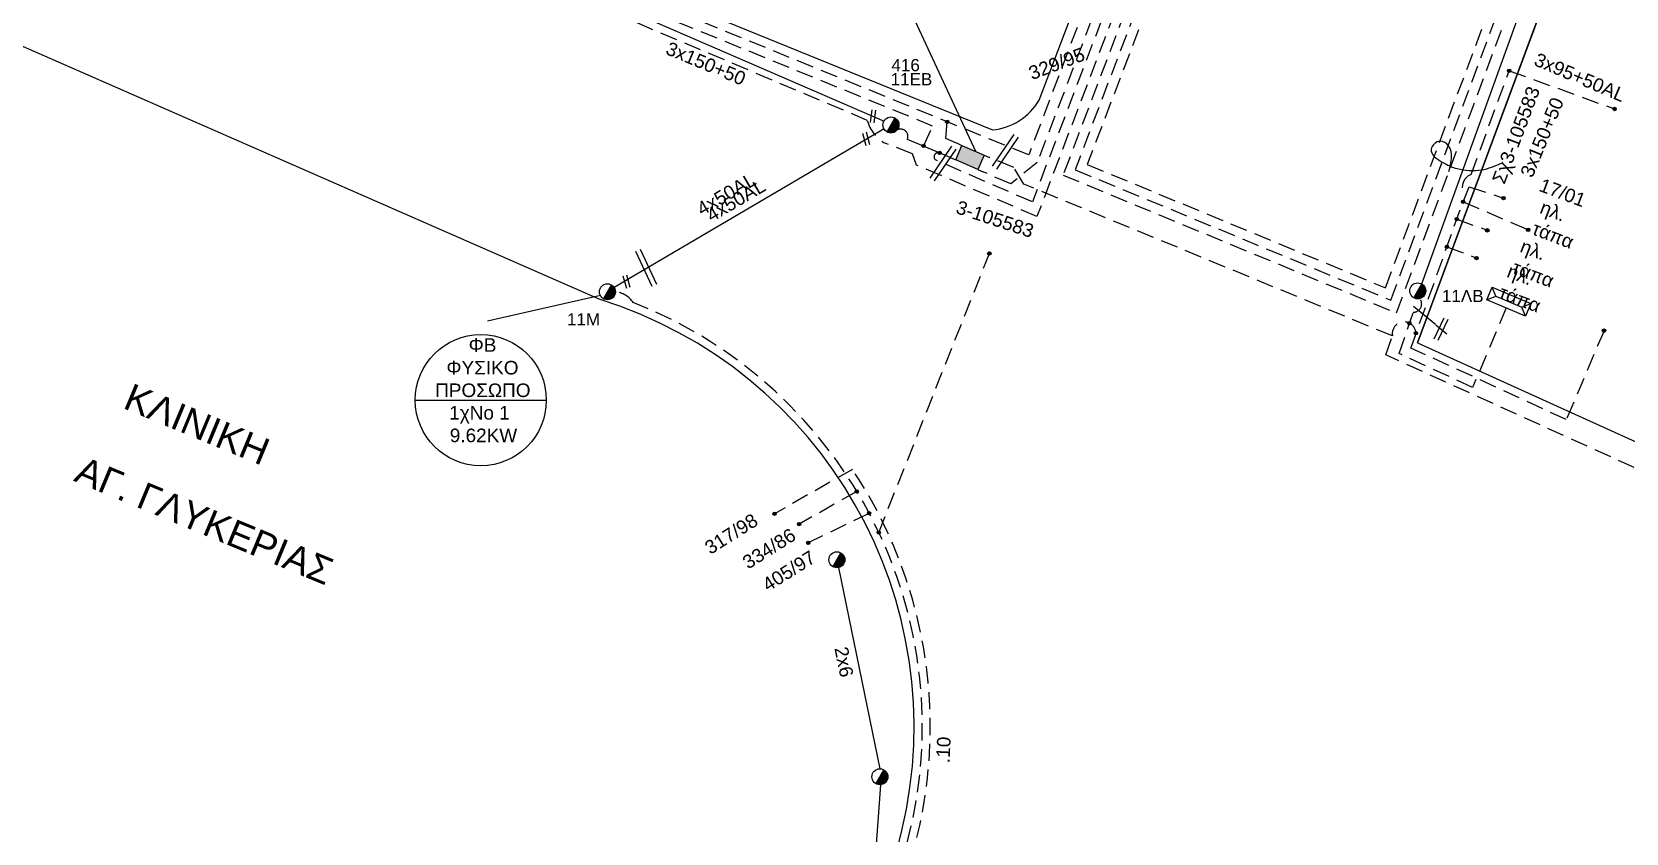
# Model space of a CAD drawing. Header units: millimetres. Extents: x -2590 to -1162, y 240 to 778.
# Drawn here: x -1652.4 to -1534.9, y 612.6 to 671.7 of the extents above; entities that cross this region are included whole.
import ezdxf
from ezdxf.enums import TextEntityAlignment as Align

# ---------------------------------------------------------------- set-up
doc = ezdxf.new("R2010")
doc.units = ezdxf.units.MM
doc.linetypes.add('DASHED', pattern=[19.05, 12.7, -6.35])
for name, color, linetype in [('2x6', 7, 'SYN_LINE'), ('3x150+50', 7, 'Continuous'), ('3x95+50AL', 7, 'Continuous'), ('4x50+16', 7, 'Continuous'), ('4x6', 7, 'SYN_LINE'), ('Link Box 4 Διευθύνσεων', 7, 'Continuous'), ('Pillar', 7, 'Continuous'), ('TEXT ΚΑΛΩΔΙΩΝ', 7, 'Continuous'), ('Άγνωστα', 7, 'Continuous'), ('ΑΓΝΩΣΤΟ ΥΠΟΓΕΙΟ ΚΑΛΩΔΙΟ', 7, 'DASHED'), ('Γυμνά εναέρια ΧΤ (3Φ) 4x50AL', 7, 'Continuous'), ('Επιγραφές - Σχήματα', 7, 'Continuous'), ('Καλώδια ΧΤ   3x150AL+50CU', 7, 'DASHED'), ('Μηχανική τομή', 7, 'Continuous'), ('Στύλος ΦΜ', 7, 'Continuous'), ('Στύλος ΦΜ @ 1', 7, 'Continuous'), ('Συνδέσεις', 7, 'Continuous'), ('Τομή', 7, 'Continuous'), ('ΥΠΟΒΑΘΡΟ ΔΕΗ', 7, 'Continuous'), ('Υποσταθμός πόλεως', 7, 'Continuous'), ('Υπόβαθρο ΔΕΗ', 7, 'Continuous'), ('Υπόγεια Καλώδια Δικτύου ΧΤ   .10', 7, 'DASHED')]:
    doc.layers.add(name, color=color, linetype=linetype)
doc.styles.add('arial', font='ARIAL.TTF')
doc.styles.get("Standard").update_dxf_attribs({"font": 'ARIAL.TTF'})
doc.linetypes.add('SYN_LINE', pattern='A,0.5,-0.0001,["/\\/\\/\\/",Standard,S=0.1,R=0,X=0,Y=-0.05],-0.25', length=0.7501)

# ---------------------------------------------------------------- blocks, each defined once
blk = doc.blocks.new('ΥΠΑΡΧΩΝ ΤΣΙΜΕΝΤΕΝΙΟΣ ΣΤΥΛΟΣ')
at = {"layer": 'Στύλος ΦΜ'}
blk.add_hatch(color=256, dxfattribs=at).paths.add_polyline_path([(-1.29, -2.28, 0.574793), (2.62, 0, 0.268822), (1.3, 2.27)])
blk.add_line((-1.29, -2.28), (1.3, 2.27), dxfattribs=at)
blk.add_circle((0, 0), 2.62, dxfattribs=at)
at = {"layer": 'Στύλος ΦΜ', "flags": 4}
for tag, p in [('ΑΡΙΘΜΟΣ', (-4.68, 8.05)), ('ΤΥΠΟΣ', (-4.91, 3.03))]:
    blk.add_attdef(tag, p, '', height=4, dxfattribs=at)
blk = doc.blocks.new('LINK BOX 4 ΑΝΑΧΩΡΗΣΕΩΝ')
at = {"layer": 'Link Box 4 Διευθύνσεων', "ltscale": 40}
blk.add_hatch(color=256, dxfattribs=at).paths.add_polyline_path([(-3.54, 0), (-3.54, -4.67), (3.54, -4.67), (3.54, 0)])
for p, q in [((-3.54, 0), (-5.33, 0)), ((5.33, 0), (3.54, 0)), ((-3.54, -4.67), (-5.33, -4.67)), ((5.33, -4.67), (3.54, -4.67))]:
    blk.add_line(p, q, dxfattribs=at)
blk.add_lwpolyline([(-3.54, -4.67), (-3.54, 0), (3.54, 0), (3.54, -4.67)], close=True, dxfattribs=at)
blk = doc.blocks.new('_ΣΥΝΔΕΣΗ')
at = {"layer": 'Συνδέσεις', "linetype": 'SYN_LINE', "ltscale": 40}
blk.add_hatch(color=256, dxfattribs=at).paths.add_polyline_path([(0.5, -0.01, 1), (-0.5, -0.01, 1)])
at = {"layer": 'Συνδέσεις'}
blk.add_circle((0, -0.01), 0.5, dxfattribs=at)
blk = doc.blocks.new('ΤΟΜΗ')
at = {"layer": 'Τομή', "ltscale": 40}
for p, q in [((-0.03, -1.92), (-11.4, -1.92)), ((-0.03, -3.42), (-11.4, -3.42))]:
    blk.add_line(p, q, dxfattribs=at)
blk = doc.blocks.new('ΜΗΧΑΝΙΚΗ ΤΟΜΗ')
at = {"layer": 'Μηχανική τομή', "ltscale": 40}
for p, q in [((0, 0.76), (-3.79, 0.76)), ((0, -0.34), (-3.79, -0.34))]:
    blk.add_line(p, q, dxfattribs=at)
blk = doc.blocks.new('Pillar')
at = {"layer": 'Υποσταθμός πόλεως', "linetype": 'Continuous', "ltscale": 40}
blk.add_lwpolyline([(-8.57, 2.82), (8.57, 2.82), (8.57, -2.82), (-8.57, -2.82)], close=True, dxfattribs=at)
for points in [[(-5.75, 0), (-8.57, 2.82)], [(-8.57, -2.82), (-5.75, 0)], [(-5.75, 0), (5.75, 0)], [(5.75, 0), (8.57, 2.82)], [(8.57, -2.82), (5.75, 0)]]:
    blk.add_lwpolyline(points, dxfattribs=at)
at = {"layer": 'Pillar', "ltscale": 40}
blk.add_attdef('PILLAR', (-5.74, 3.71), '', height=2.52, dxfattribs=at)
blk = doc.blocks.new('τομή_')
at = {"layer": 'Επιγραφές - Σχήματα'}
for p, q in [((-1.29, -0.22), (0.13, 0.75)), ((-1.08, -0.46), (0.34, 0.51)), ((-0.66, 0.62), (-0.29, -0.37))]:
    blk.add_line(p, q, dxfattribs=at)

msp = doc.modelspace()

# ---------------------------------------------------------------- linework, layer by layer
at = {"lineweight": -3, "ltscale": 0.2}
msp.add_line((-1624.11, 644.54), (-1614.44, 644.54), dxfattribs=at)
msp.add_circle((-1619.28, 644.54), 4.83, dxfattribs=at)
at = {"layer": '2x6', "color": 5, "linetype": 'SYN_LINE', "lineweight": -3, "ltscale": 10}
for points in [[(-1610.47, 652.26), (-1618.79, 650.36)], [(-1592.91, 632.2), (-1589.88, 617.39)]]:
    msp.add_lwpolyline(points, dxfattribs=at)
at = {"layer": '3x150+50', "color": 1, "linetype": 'DASHED', "lineweight": -3, "ltscale": 0.1}
msp.add_lwpolyline([(-1570.03, 735.76), (-1572.2, 729.5), (-1554.31, 723.3), (-1571.58, 677.92), (-1571.21, 676.66), (-1578.29, 658.07), (-1587.18, 661.86), (-1587.46, 662.69), (-1589.48, 663.46, -0.201614), (-1590.8, 665.15), (-1632.27, 682.69), (-1632.27, 682.69), (-1631.64, 684.15), (-1637.24, 686.63)], format="xyb", dxfattribs=at)
at = {"layer": '3x150+50', "color": 85, "linetype": 'DASHED', "lineweight": -3, "ltscale": 0.1}
msp.add_lwpolyline([(-1546.72, 659.58, -0.506997), (-1546.29, 661.17), (-1543.49, 668.81)], format="xyb", dxfattribs=at)
at = {"layer": '3x95+50AL', "color": 85, "linetype": 'DASHED', "lineweight": -3, "ltscale": 0.1}
msp.add_lwpolyline([(-1543.49, 668.81), (-1535.72, 665.99)], dxfattribs=at)
at = {"layer": '4x50+16', "color": 2, "lineweight": -3, "ltscale": 0.1}
msp.add_lwpolyline([(-1549.93, 653.1), (-1540.7, 678.69), (-1527.28, 714.93)], dxfattribs=at)
at = {"layer": '4x6', "color": 5, "linetype": 'SYN_LINE', "lineweight": -3, "ltscale": 10}
msp.add_lwpolyline([(-1589.83, 616.21), (-1591.13, 598.32)], dxfattribs=at)
at = {"layer": 'ΑΓΝΩΣΤΟ ΥΠΟΓΕΙΟ ΚΑΛΩΔΙΟ', "color": 62, "lineweight": -3, "ltscale": 0.1}
for points in [[(-1570.4, 735.89), (-1572.8, 728.97), (-1555.23, 722.88), (-1572.55, 677.34), (-1572.18, 676.08), (-1578.63, 659.14), (-1585.78, 662.24, -0.883872), (-1585.43, 662.73)], [(-1586.65, 663.26), (-1587.85, 663.75, 0.888159), (-1588.76, 664.3, -2.74676)]]:
    msp.add_lwpolyline(points, format="xyb", dxfattribs=at)
at = {"layer": 'ΑΓΝΩΣΤΟ ΥΠΟΓΕΙΟ ΚΑΛΩΔΙΟ', "color": 2, "lineweight": -3, "ltscale": 0.1}
msp.add_lwpolyline([(-1569.61, 735.62), (-1571.55, 730.02), (-1553.4, 723.73), (-1570.81, 677.98), (-1570.44, 676.72), (-1576.37, 661.12), (-1551.8, 650.97), (-1541.96, 677.44, 0.652477), (-1540.44, 677.96)], format="xyb", dxfattribs=at)
at = {"layer": 'ΑΓΝΩΣΤΟ ΥΠΟΓΕΙΟ ΚΑΛΩΔΙΟ', "color": 30, "linetype": 'DASHED', "lineweight": -3, "ltscale": 0.1}
msp.add_lwpolyline([(-1569.19, 735.47), (-1570.9, 730.53), (-1552.49, 724.15), (-1570.04, 678.04), (-1569.67, 676.78), (-1575.48, 661.51), (-1552.21, 651.9), (-1542.32, 678.49, -0.408275), (-1539.27, 680.31), (-1529.23, 707.3), (-1527.8, 706.76)], format="xyb", dxfattribs=at)
at = {"layer": 'ΑΓΝΩΣΤΟ ΥΠΟΓΕΙΟ ΚΑΛΩΔΙΟ', "color": 5, "lineweight": -3, "ltscale": 0.1}
msp.add_lwpolyline([(-1568.75, 735.32), (-1570.24, 731.05), (-1551.58, 724.58), (-1569.14, 678.42), (-1568.77, 677.16), (-1574.58, 661.9), (-1552.61, 652.82), (-1542.62, 679.62, -0.298384), (-1540.32, 681.07), (-1529.9, 708.8), (-1527.39, 707.85)], format="xyb", dxfattribs=at)
at = {"layer": 'ΑΓΝΩΣΤΟ ΥΠΟΓΕΙΟ ΚΑΛΩΔΙΟ', "color": 151, "lineweight": -3, "ltscale": 0.1}
for points in [[(-1553.9, 728.34), (-1573.28, 677.39), (-1572.91, 676.14), (-1578.27, 662.05), (-1580.22, 660.47), (-1582.25, 661.35)], [(-1573.98, 675.55), (-1578.9, 662.6), (-1615.55, 677.53), (-1617.5, 678.83)], [(-1584.23, 663.48), (-1585.01, 663.81), (-1584.91, 665.05)]]:
    msp.add_lwpolyline(points, dxfattribs=at)
at = {"layer": 'ΑΓΝΩΣΤΟ ΥΠΟΓΕΙΟ ΚΑΛΩΔΙΟ', "color": 62, "lineweight": -3, "ltscale": 0.1}
for points in [[(-1585.43, 662.73), (-1586.65, 663.26), (-1585.98, 664.73), (-1617.97, 677.76)], [(-1584.69, 662.41), (-1585.43, 662.73)]]:
    msp.add_lwpolyline(points, dxfattribs=at)
at = {"layer": 'ΑΓΝΩΣΤΟ ΥΠΟΓΕΙΟ ΚΑΛΩΔΙΟ', "color": 85, "lineweight": -3, "ltscale": 0.1}
for points in [[(-1487.75, 639.37), (-1483.86, 637.92), (-1490.9, 619.89), (-1552.57, 647.87), (-1552.09, 649.27), (-1579.27, 660.46), (-1580, 661.68), (-1581.78, 662.42)], [(-1536.5, 649.65), (-1539.28, 643.11), (-1550.73, 648.38), (-1546.89, 659.16), (-1546.43, 660.26), (-1543.91, 659.42)], [(-1546.89, 659.16), (-1542.09, 657.09)], [(-1547.35, 657.88), (-1545.1, 657.05)], [(-1548.08, 655.83), (-1545.89, 655.01)]]:
    msp.add_lwpolyline(points, dxfattribs=at)
at = {"layer": 'ΑΓΝΩΣΤΟ ΥΠΟΓΕΙΟ ΚΑΛΩΔΙΟ', "color": 5, "linetype": 'DASHED', "lineweight": -3, "ltscale": 0.1}
for points in [[(-1589.95, 634.79), (-1581.8, 655.34)], [(-1591.57, 637.82), (-1595.82, 635.4)], [(-1590.66, 636.2), (-1595.15, 634.03)]]:
    msp.add_lwpolyline(points, dxfattribs=at)
at = {"layer": 'ΑΓΝΩΣΤΟ ΥΠΟΓΕΙΟ ΚΑΛΩΔΙΟ', "color": 85, "lineweight": -3, "ltscale": 0.1}
for points in [[(-1543.7, 651.33), (-1546.19, 645.47), (-1551.59, 647.97), (-1550.56, 651.02, 0.642724), (-1550.08, 652.02, 3.047404)], [(-1552.09, 649.27, -1.098952), (-1550.36, 649.43, 22.465556)]]:
    msp.add_lwpolyline(points, format="xyb", dxfattribs=at)
at = {"layer": 'Γυμνά εναέρια ΧΤ (3Φ) 4x50AL', "color": 62, "lineweight": -3}
for points in [[(-1627.38, 681.5), (-1589.56, 665.1)], [(-1589.56, 664.52), (-1609.45, 652.84)]]:
    msp.add_lwpolyline(points, dxfattribs=at)
at = {"layer": 'Καλώδια ΧΤ   3x150AL+50CU', "color": 5, "linetype": 'DASHED', "lineweight": -3, "ltscale": 0.1}
msp.add_lwpolyline([(-1587.85, 611.94, 0.380479), (-1608.04, 651.73, 0.20553), (-1609.36, 652.54)], format="xyb", dxfattribs=at)
at = {"layer": 'ΥΠΟΒΑΘΡΟ ΔΕΗ', "lineweight": -3}
msp.add_lwpolyline([(-1593.01, 732.1), (-1620.06, 680.12), (-1581.56, 664.44, 0.232735), (-1578.12, 666.63), (-1557.77, 720.12), (-1593.01, 732.1)], format="xyb", dxfattribs=at)
for points in [[(-1490.64, 621.75), (-1467.66, 683.42), (-1528.82, 706.4), (-1550.25, 648.77), (-1490.64, 621.75)], [(-1610.56, 651.97), (-1659.01, 673.19), (-1685.31, 622.07)], [(-1685.31, 622.07), (-1643.08, 603.6), (-1597.08, 583), (-1589.81, 606.45), (-1588.25, 612.84)]]:
    msp.add_lwpolyline(points, dxfattribs=at)
at = {"layer": 'ΥΠΟΒΑΘΡΟ ΔΕΗ', "lineweight": -3, "ltscale": 0.1}
for points in [[(-1550.25, 648.77), (-1540, 676.35)], [(-1548.91, 650.1), (-1550.53, 651.43)]]:
    msp.add_lwpolyline(points, dxfattribs=at)
at = {"layer": 'ΥΠΟΒΑΘΡΟ ΔΕΗ', "lineweight": -3}
msp.add_arc((-1620.31, 620.48), 32.96, 346.5835, 72.803, dxfattribs=at)
at = {"layer": 'ΥΠΟΒΑΘΡΟ ΔΕΗ', "lineweight": -3, "ltscale": 0.1}
msp.add_spline([(-1547.93, 661.38), (-1547.97, 663.28), (-1548.58, 663.62), (-1549.24, 663.03), (-1548.42, 662.07), (-1547.32, 661.6), (-1545.52, 661.5), (-1544.05, 662)], degree=3, dxfattribs=at)
at = {"layer": 'Υπόβαθρο ΔΕΗ', "lineweight": -3}
msp.add_lwpolyline([(-1582.79, 662.86), (-1589.33, 676.94)], dxfattribs=at)
at = {"layer": 'Υπόγεια Καλώδια Δικτύου ΧΤ   .10', "color": 173, "linetype": 'DASHED', "lineweight": -3, "ltscale": 0.1}
msp.add_lwpolyline([(-1591.89, 639.44), (-1597.63, 636.17)], dxfattribs=at)
msp.add_arc((-1620.31, 620.48), 34.16, 346.1895, 33.6963, dxfattribs=at)

# ---------------------------------------------------------------- block references
at = {"layer": 'Link Box 4 Διευθύνσεων', "lineweight": -3, "xscale": 0.2499999999999998, "yscale": 0.2499999999999998, "zscale": 0.2499999999999998, "rotation": 156.4964383735716}
msp.add_blockref('LINK BOX 4 ΑΝΑΧΩΡΗΣΕΩΝ', (-1583.47, 661.88), dxfattribs=at)
at = {"layer": 'Pillar', "linetype": 'Continuous', "lineweight": -3, "xscale": 0.18, "yscale": 0.18, "rotation": 337.0185530719281}
msp.add_blockref('Pillar', (-1543.51, 651.8), dxfattribs=at)
at = {"layer": 'Επιγραφές - Σχήματα', "rotation": 30.1790290843959}
msp.add_blockref('τομή_', (-1548.02, 649.89), dxfattribs=at)
at = {"layer": 'Μηχανική τομή', "lineweight": -3, "xscale": 0.2499999999999677, "yscale": 0.2499999999999677, "zscale": 0.2499999999999677}
for p, rotation in [((-1590.28, 665.91), 82.54669919941378), ((-1590.97, 664.27), 105.9971589860587), ((-1608.63, 653.75), 105.9971589860587)]:
    msp.add_blockref('ΜΗΧΑΝΙΚΗ ΤΟΜΗ', p, dxfattribs=dict(at, rotation=rotation))
at = {"layer": 'Στύλος ΦΜ @ 1', "lineweight": -3, "ltscale": 40}
ref = msp.add_blockref('ΥΠΑΡΧΩΝ ΤΣΙΜΕΝΤΕΝΙΟΣ ΣΤΥΛΟΣ', (-1589.05, 664.81), dxfattribs=dict(at, xscale=0.225, yscale=0.225, zscale=0.225))
ref.add_attrib('ΤΥΠΟΣ', '11EB', dxfattribs={"layer": 'Στύλος ΦΜ', "height": 0.9, "flags": 4}).set_placement((-1589.08, 667.46), align=Align.BOTTOM_LEFT)
ref.add_attrib('ΑΡΙΘΜΟΣ', '416', (-1589.02, 668.77), dxfattribs={"layer": 'Στύλος ΦΜ', "height": 0.9, "flags": 4})
ref = msp.add_blockref('ΥΠΑΡΧΩΝ ΤΣΙΜΕΝΤΕΝΙΟΣ ΣΤΥΛΟΣ', (-1609.95, 652.52), dxfattribs=dict(at, xscale=0.225, yscale=0.225, zscale=0.225))
ref.add_attrib('ΤΥΠΟΣ', '11Μ', dxfattribs={"layer": 'Στύλος ΦΜ', "height": 0.9, "flags": 4}).set_placement((-1612.93, 649.77), align=Align.BOTTOM_LEFT)
ref = msp.add_blockref('ΥΠΑΡΧΩΝ ΤΣΙΜΕΝΤΕΝΙΟΣ ΣΤΥΛΟΣ', (-1550.23, 652.59), dxfattribs=dict(at, xscale=0.225, yscale=0.225, zscale=0.225))
ref.add_attrib('ΤΥΠΟΣ', '11ΛB', dxfattribs={"layer": 'Στύλος ΦΜ', "height": 0.9, "flags": 4}).set_placement((-1548.45, 651.49), align=Align.BOTTOM_LEFT)
at = {"layer": 'Στύλος ΦΜ @ 1', "lineweight": -3, "ltscale": 40, "xscale": 0.2249999999999943, "yscale": 0.2249999999999943, "zscale": 0.2249999999999943}
for p in [(-1593.04, 632.78), (-1589.87, 616.8)]:
    msp.add_blockref('ΥΠΑΡΧΩΝ ΤΣΙΜΕΝΤΕΝΙΟΣ ΣΤΥΛΟΣ', p, dxfattribs=at)
at = {"layer": 'Συνδέσεις', "lineweight": -3, "xscale": 0.25, "yscale": 0.25, "zscale": 0.25}
for p in [(-1543.49, 668.81), (-1584.91, 665.05), (-1535.72, 665.99), (-1586.65, 663.27), (-1585.47, 662.75), (-1546.89, 659.16), (-1543.91, 659.43), (-1547.35, 657.88), (-1545.1, 657.05), (-1542.09, 657.09), (-1548.08, 655.84), (-1581.8, 655.35), (-1545.89, 655.01), (-1550.84, 650.21), (-1536.5, 649.66), (-1550.36, 649.47), (-1591.57, 637.82), (-1597.63, 636.17), (-1590.66, 636.21), (-1595.82, 635.41), (-1589.95, 634.8), (-1595.15, 634.03)]:
    msp.add_blockref('_ΣΥΝΔΕΣΗ', p, dxfattribs=at)
at = {"layer": 'Τομή', "lineweight": -3, "xscale": 0.2499999999999997, "yscale": 0.2499999999999997, "zscale": 0.2499999999999997}
for p, rotation in [((-1580.38, 664.39), 55.71076114651628), ((-1584.98, 663.52), 55.71076114651628), ((-1608.31, 655.31), 115.060479887633)]:
    msp.add_blockref('ΤΟΜΗ', p, dxfattribs=dict(at, rotation=rotation))

# ---------------------------------------------------------------- texts
at = {"layer": 'TEXT ΚΑΛΩΔΙΩΝ', "lineweight": -3, "ltscale": 0.1}
for s, rotation, p in [('3x150+50', 337.4649, (-1602.69, 669.34)), ('4x50AL', 30.4103, (-1601.19, 659.72)), ('4x50AL', 30.4103, (-1600.48, 659.26))]:
    msp.add_text(s, height=1, rotation=rotation, dxfattribs=at).set_placement(p, align=Align.MIDDLE_CENTER)
at = {"layer": 'TEXT ΚΑΛΩΔΙΩΝ', "linetype": 'Continuous', "lineweight": -3, "ltscale": 0.1}
for s, rotation, p in [('3x95+50AL', 337.0936, (-1538.27, 668.32)), ('3x150+50', 67.6287, (-1541.07, 663.9)), ('2x6', 281.5679, (-1592.51, 625.26)), ('.10', 87.2241, (-1585.19, 618.78))]:
    msp.add_text(s, height=1, rotation=rotation, dxfattribs=at).set_placement(p, align=Align.MIDDLE_CENTER)
at = {"layer": 'Άγνωστα', "color": 7, "lineweight": -3}
note = msp.add_mtext_dynamic_manual_height_columns('329/95\\P', width=1.8, gutter_width=2.31, heights=[0.73, 0], dxfattribs=dict(at, insert=(-1582.86, 667.6), char_height=1, attachment_point=1, rotation=20.602))
at = {"layer": 'Άγνωστα', "color": 7, "lineweight": -3, "char_height": 1, "attachment_point": 1}
for s, gutter_width, insert, rotation in [('Σχ3-105583', 0, (-1544.78, 660.74), 69.3353), ('17/01', 0, (-1541.01, 660.91), 339.3353), ('317/98', 2.31, (-1602.9, 633.98), 32.1276), ('334/86', 2.31, (-1600.11, 632.9), 32.1276), ('405/97', 2.31, (-1598.65, 631.25), 32.1276)]:
    msp.add_mtext_dynamic_manual_height_columns(s, width=1.8, gutter_width=gutter_width, heights=[0.73], dxfattribs=dict(at, insert=insert, rotation=rotation))
at = {"layer": 'Άγνωστα', "color": 7, "lineweight": -3}
note = msp.add_mtext_dynamic_manual_height_columns('3-105583\\P', width=1.8, gutter_width=2.31, heights=[0.73, 0], dxfattribs=dict(at, insert=(-1587.93, 660.57), char_height=1, attachment_point=1, rotation=341.7293))
note = msp.add_mtext_dynamic_manual_height_columns('ηλ. ', width=1.8, gutter_width=0.278, heights=[0.73, 0], dxfattribs=dict(at, insert=(-1542.89, 660.02), char_height=1, attachment_point=1, rotation=339.0736))
for column, words in zip(note.columns.linked_columns, ['τάπα']):
    column.text = words
note = msp.add_mtext_dynamic_manual_height_columns('ηλ. ', width=1.8, gutter_width=0.278, heights=[0.73, 0], dxfattribs=dict(at, insert=(-1544.35, 657.16), char_height=1, attachment_point=1, rotation=339.0736))
for column, words in zip(note.columns.linked_columns, ['τάπα']):
    column.text = words
note = msp.add_mtext_dynamic_manual_height_columns('ηλ. ', width=1.8, gutter_width=0.278, heights=[0.73, 0], dxfattribs=dict(at, insert=(-1545.32, 655.32), char_height=1, attachment_point=1, rotation=339.0736))
for column, words in zip(note.columns.linked_columns, ['τάπα']):
    column.text = words
at = {"layer": 'ΥΠΟΒΑΘΡΟ ΔΕΗ', "lineweight": -3, "ltscale": 40, "char_height": 2, "width": 26.3134, "attachment_point": 1, "rotation": 337.4733, "style": 'arial'}
for s, insert in [('ΚΛΙΝΙΚΗ', (-1644.97, 645.83)), ('ΑΓ. ΓΛΥΚΕΡΙΑΣ', (-1648.59, 640.46))]:
    msp.add_mtext(s, dxfattribs=dict(at, insert=insert))
at = {"layer": 'Υπόβαθρο ΔΕΗ', "lineweight": -3, "char_height": 1, "attachment_point": 1}
for s, heights, insert in [('{\\W8.64836; }ΦΒ \\P{\\W4.42067; }ΦΥΣΙΚΟ \\P{\\W2.28183; }ΠΡΟΣΩΠΟ', [9.11], (-1623.53, 649.1)), ('{\\W5.64925; }1χΝο 1\\P{\\W5.75643; }9.62KW', [0], (-1623.8, 644.11))]:
    msp.add_mtext_dynamic_manual_height_columns(s, width=17.2548, gutter_width=12.5, heights=heights, dxfattribs=dict(at, insert=insert))

doc.saveas('drawing.dxf')
